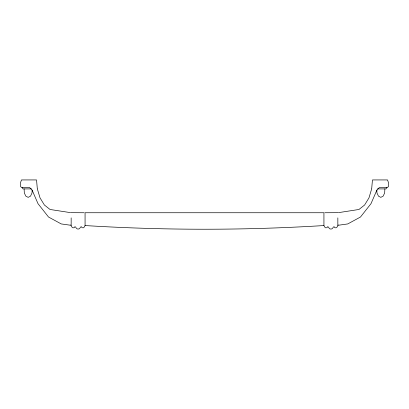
<?xml version="1.0" encoding="UTF-8"?>
<svg xmlns="http://www.w3.org/2000/svg" width="409" height="409" viewBox="0 0 409 409"><rect width="100%" height="100%" fill="white"/><g stroke="black" fill="none" stroke-linecap="round" stroke-linejoin="round"><path stroke-width="0.61" d="M32.168 190.067L32.014 192.982L30.486 196.156L28.165 197.353L25.844 196.156L24.32 192.982L24.105 188.907M384.874 188.907L384.659 192.982L383.131 196.156L380.81 197.353L378.489 196.156L376.965 192.982L376.812 190.067M371.684 188.794L372.451 179.934L387.522 179.934M386.888 187.281L386.076 188.907L377.568 188.907M371.617 189.019L368.969 197.89L364.608 205.006L358.954 209.48L338.754 212.598M21.365 180.241L20.45 182.823L20.47 186.335L21.35 187.378L29.192 187.378L30.614 188.37L32.25 190.41L38.001 203.667L48.507 217.01L61.227 223.933L70.184 225.185L70.583 224.919L72.066 227.225L73.017 227.844L74.244 227.685C75.368 224.5 76.038 229.653 78.114 229.066C80.184 229.653 80.859 224.5 81.979 227.685L83.206 227.844L84.157 227.225L85.067 225.553L85.067 212.741L323.933 212.741L323.933 225.553L324.843 227.225L325.794 227.844L327.021 227.685C328.141 224.5 328.816 229.653 330.886 229.066C332.962 229.653 333.632 224.5 334.756 227.685L335.983 227.844L336.934 227.225L338.417 224.919L338.816 225.185L347.773 223.933L360.493 217.01L370.999 203.667L376.75 190.41L378.386 188.37L379.808 187.378L387.65 187.378L388.53 186.335L388.55 182.823L387.635 180.241M338.233 212.68L324.843 212.741M323.933 225.553C244.429 230.456 164.571 230.456 85.067 225.553M21.478 179.934L36.549 179.934L37.316 188.794M31.411 188.907L22.899 188.907L22.091 187.281M84.157 212.741L70.767 212.68M70.246 212.598L50.046 209.48L44.392 205.006L40.031 197.89L37.383 189.019M337.844 217.874L337.844 225.553M71.156 217.874L71.156 225.553"/></g></svg>
